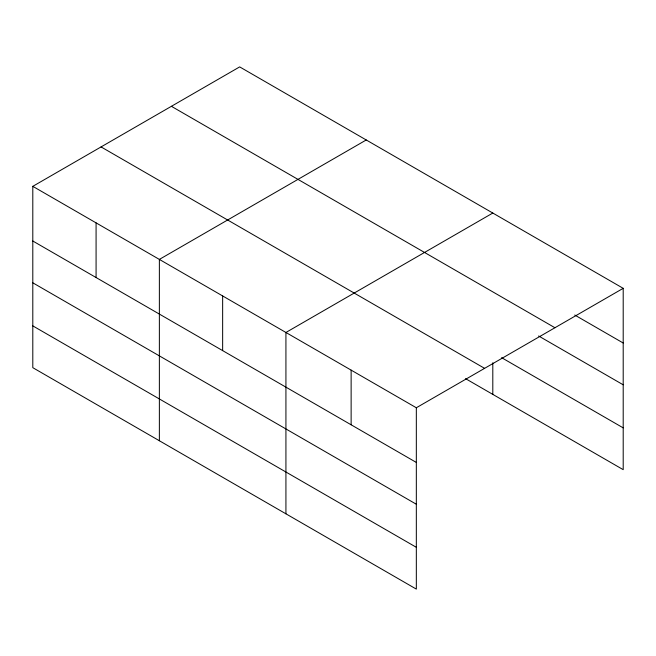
<?xml version="1.0" encoding="UTF-8"?>
<svg xmlns="http://www.w3.org/2000/svg" width="656" height="656" viewBox="0 0 656 656"><rect width="100%" height="100%" fill="white"/><g stroke="black" fill="none" stroke-linecap="round" stroke-linejoin="round"><path stroke-width="0.98" d="M465.555 378.651L623.2 469.663L623.2 288.328L239.67 66.896L32.8 186.337L32.8 367.672L416.33 589.104L416.33 407.761L32.8 186.337M366.237 139.974L159.367 259.407L159.367 440.742M492.804 213.044L285.926 332.477L285.926 513.812M416.33 407.761L623.2 288.328M574.738 315.028L623.2 343.006M171.405 106.313L554.935 327.738M538.617 335.97L623.2 384.801M501.61 357.668L623.2 427.868M101.065 146.919L484.595 368.352M32.8 241.006L416.33 462.439M32.8 282.81L416.33 504.234M32.8 325.876L416.33 547.301M492.804 362.776L492.804 394.379M351.132 370.123L351.132 424.793M222.646 295.946L222.646 350.616M96.079 222.868L96.079 277.545"/></g></svg>
